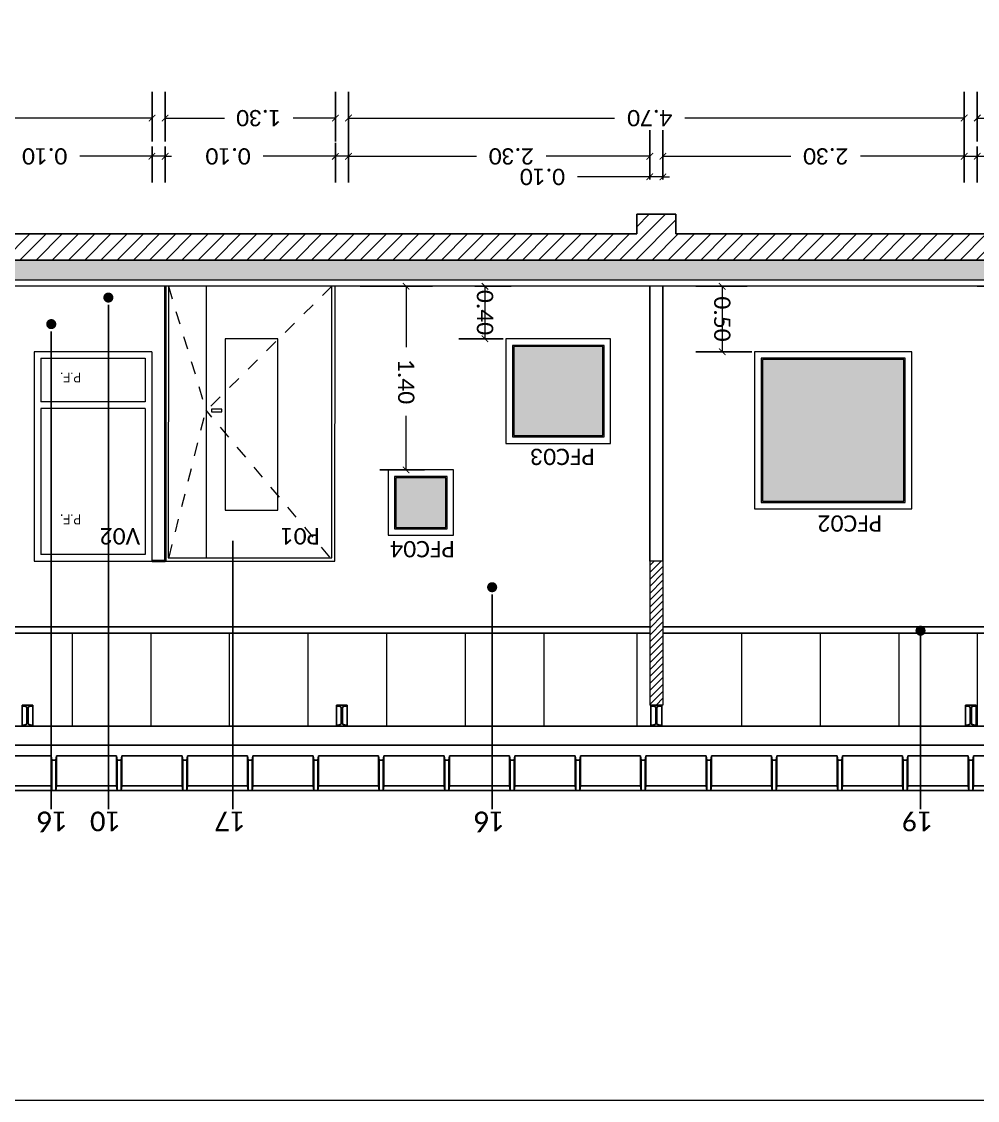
# Model space of a CAD drawing. Header units: metres. Extents: x -127.2 to -72.7, y -10.7 to 45.9.
# Drawn here: x -107.31 to -100.01, y -1.01 to 7.23 of the extents above; entities that cross this region are included whole.
import ezdxf
from ezdxf.enums import TextEntityAlignment as Align

# ---------------------------------------------------------------- set-up
doc = ezdxf.new("R2010")
doc.units = ezdxf.units.M
doc.header["$LTSCALE"] = 0.05
doc.header["$MEASUREMENT"] = 0
doc.linetypes.add('STYLE_01', pattern=[0.41664, 0.20828, -0.20836])
for name, color, linetype, lineweight in [('0-COT-1-50', 3, 'Continuous', 5), ('0-T-1-50-TEXTOS', 4, 'Continuous', 5), ('0-T-1-75-TEXTOS', 4, 'Continuous', 5), ('2.CORTE CHAPA', 3, 'Continuous', 25), ('2.CORTE MURO EXTERIOR', 4, 'Continuous', 18), ('2.CORTE PERFILES ESTRUCTURALES', 4, 'Continuous', 25), ('3. LINEA SOLADO', 4, 'Continuous', 18), ('3.VISTA CARP MARCO', 1, 'Continuous', 9), ('3.VISTA MURO COMUN', 1, 'Continuous', 40), ('3.VISTA TIMPANO SUPERIOR', 2, 'Continuous', 25), ('6', 252, 'Continuous', 25), ('A-----NPP', 5, 'Continuous', 9), ('APERTURAS', 251, 'STYLE_01', 18), ('AR-CARPINTERIA 015', 1, 'Continuous', 0), ('AR-CARPINTERIA DET 01', 42, 'Continuous', 0), ('CARPINTERIAS', 1, 'Continuous', 25), ('ESTRUCTURA', 3, 'Continuous', 18), ('flechitas', 2, 'Continuous', 25)]:
    doc.layers.add(name, color=color, linetype=linetype, lineweight=lineweight)
doc.layers.add('2.CORTE PLATEA', color=4, linetype='Continuous')
doc.layers.add('HATCH', color=1, linetype='Continuous')
doc.layers.add('2.CORTE RELLENO MURO', color=7, linetype='Continuous', true_color=0x9e9e9e)
for name, color, linetype, lineweight, true_color in [('PFC02', 7, 'Continuous', 20, 0xf9f180), ('PFC03', 7, 'Continuous', 20, 0xd74e04), ('PFC04', 7, 'Continuous', 20, 0x005999)]:
    doc.layers.add(name, color=color, linetype=linetype, lineweight=lineweight, true_color=true_color)
doc.styles.add('1-50-TEXTO-CAL', font='calibri.ttf', dxfattribs={"height": 0.125})
doc.styles.add('Arial Narrow', font='ARIALN.TTF')
doc.styles.add('TCH-1-75-CA', font='calibri.ttf', dxfattribs={"height": 0.15})
doc.dimstyles.new('1-50-COTAS', dxfattribs={"dimtxt": 0.12, "dimasz": 0.1, "dimexe": 0.2, "dimexo": 0.02, "dimgap": 0.1, "dimtad": 0, "dimtoh": 1, "dimzin": 0, "dimdsep": 46, "dimtxsty": '1-50-TEXTO-CAL', "dimblk": 'ARCHTICK', "dimcen": 2, "dimclrd": 256, "dimclre": 250, "dimclrt": 256, "dimadec": 0, "dimazin": 0, "dimtfac": 1, "dimtmove": 0, "dimatfit": 3, "dimldrblk": 'DOT', "dimfxl": 1, "dimfxlon": 1, "dimtzin": 0, "dimlwd": -1, "dimarcsym": 0})

# ---------------------------------------------------------------- blocks, each defined once
blk = doc.blocks.new('_Dot')
at = {"color": 0, "linetype": 'ByBlock', "lineweight": -2}
blk.add_line((-0.5, 0), (-1, 0), dxfattribs=at)
at = {"color": 0, "linetype": 'ByBlock', "const_width": 0.343}
blk.add_lwpolyline([(-0.171, 0, 1), (0.171, 0, 1)], format="xyb", close=True, dxfattribs=at)
blk = doc.blocks.new('_ArchTick')
at = {"color": 0, "linetype": 'ByBlock', "const_width": 0.15}
blk.add_lwpolyline([(-0.5, -0.5), (0.5, 0.5)], dxfattribs=at)
blk = doc.blocks.new('*D138')
at = {"layer": '0-COT-1-50', "color": 250, "lineweight": -2, "transparency": 16777216}
for p, q in [((-104.8144, 6.3144), (-104.8144, 6.6925)), ((-100.1144, 6.3144), (-100.1144, 6.6925))]:
    blk.add_line(p, q, dxfattribs=at)
at = {"layer": '0-COT-1-50', "transparency": 16777216}
for p, q in [((-104.8144, 6.4925), (-102.7833, 6.4925)), ((-100.1144, 6.4925), (-102.2456, 6.4925))]:
    blk.add_line(p, q, dxfattribs=at)
at = {"layer": 'Defpoints', "color": 0, "transparency": 16777216}
for p in [(-104.8144, 6.4925), (-104.8144, 6.2944, 0), (-100.1144, 6.2944, 0)]:
    blk.add_point(p, dxfattribs=at)
at = {"layer": '0-COT-1-50', "transparency": 16777216, "xscale": 0.05, "yscale": 0.05, "zscale": 0.05, "rotation": 180}
blk.add_blockref('_ArchTick', (-104.8144, 6.4925), dxfattribs=at)
at = {"layer": '0-COT-1-50', "transparency": 16777216, "xscale": 0.05, "yscale": 0.05, "zscale": 0.05}
blk.add_blockref('_ArchTick', (-100.1144, 6.4925), dxfattribs=at)
at = {"layer": '0-COT-1-50', "transparency": 16777216, "insert": (-102.5144, 6.4925), "char_height": 0.125, "attachment_point": 5, "rotation": 180, "style": '1-50-TEXTO-CAL'}
blk.add_mtext('4.70', dxfattribs=at)
blk = doc.blocks.new('*D139')
at = {"layer": '0-COT-1-50', "color": 250, "lineweight": -2, "transparency": 16777216}
for p, q in [((-100.1144, 6.2744), (-100.1144, 6.0003)), ((-100.0144, 6.2744), (-100.0144, 6.0003))]:
    blk.add_line(p, q, dxfattribs=at)
at = {"layer": '0-COT-1-50', "transparency": 16777216}
for p, q in [((-100.1144, 6.2003), (-100.1644, 6.2003)), ((-100.1144, 6.2003), (-100.0144, 6.2003)), ((-100.0144, 6.2003), (-99.463, 6.2003))]:
    blk.add_line(p, q, dxfattribs=at)
at = {"layer": 'Defpoints', "color": 0, "transparency": 16777216}
for p in [(-100.1144, 6.2944, 0), (-100.0144, 6.2944, 0), (-100.1144, 6.2003)]:
    blk.add_point(p, dxfattribs=at)
at = {"layer": '0-COT-1-50', "transparency": 16777216, "xscale": 0.05, "yscale": 0.05, "zscale": 0.05}
blk.add_blockref('_ArchTick', (-100.1144, 6.2003), dxfattribs=at)
at = {"layer": '0-COT-1-50', "transparency": 16777216, "xscale": 0.05, "yscale": 0.05, "zscale": 0.05, "rotation": 180}
blk.add_blockref('_ArchTick', (-100.0144, 6.2003), dxfattribs=at)
at = {"layer": '0-COT-1-50', "transparency": 16777216, "insert": (-99.1953, 6.2003), "char_height": 0.125, "attachment_point": 5, "rotation": 180, "style": '1-50-TEXTO-CAL'}
blk.add_mtext('0.10', dxfattribs=at)
blk = doc.blocks.new('*D140')
at = {"layer": '0-COT-1-50', "color": 250, "lineweight": -2, "transparency": 16777216}
for p, q in [((-104.9144, 6.3031), (-104.9144, 6.0003)), ((-104.8144, 6.3031), (-104.8144, 6.0003))]:
    blk.add_line(p, q, dxfattribs=at)
at = {"layer": '0-COT-1-50', "transparency": 16777216}
for p, q in [((-104.9144, 6.2003), (-105.4659, 6.2003)), ((-104.8144, 6.2003), (-104.9144, 6.2003)), ((-104.8144, 6.2003), (-104.7644, 6.2003))]:
    blk.add_line(p, q, dxfattribs=at)
at = {"layer": 'Defpoints', "color": 0, "transparency": 16777216}
for p in [(-104.9144, 6.3231, 0), (-104.8144, 6.3231, 0), (-104.9144, 6.2003)]:
    blk.add_point(p, dxfattribs=at)
at = {"layer": '0-COT-1-50', "transparency": 16777216, "xscale": 0.05, "yscale": 0.05, "zscale": 0.05}
blk.add_blockref('_ArchTick', (-104.9144, 6.2003), dxfattribs=at)
at = {"layer": '0-COT-1-50', "transparency": 16777216, "xscale": 0.05, "yscale": 0.05, "zscale": 0.05, "rotation": 180}
blk.add_blockref('_ArchTick', (-104.8144, 6.2003), dxfattribs=at)
at = {"layer": '0-COT-1-50', "transparency": 16777216, "insert": (-105.7336, 6.2003), "char_height": 0.125, "attachment_point": 5, "rotation": 180, "style": '1-50-TEXTO-CAL'}
blk.add_mtext('0.10', dxfattribs=at)
blk = doc.blocks.new('*D141')
at = {"layer": '0-COT-1-50', "color": 250, "lineweight": -2, "transparency": 16777216}
for p, q in [((-102.4144, 6.0222), (-102.4144, 6.4003)), ((-100.1144, 6.0222), (-100.1144, 6.4003))]:
    blk.add_line(p, q, dxfattribs=at)
at = {"layer": '0-COT-1-50', "transparency": 16777216}
for p, q in [((-102.4144, 6.2003), (-101.4366, 6.2003)), ((-100.1144, 6.2003), (-100.9053, 6.2003))]:
    blk.add_line(p, q, dxfattribs=at)
at = {"layer": 'Defpoints', "color": 0, "transparency": 16777216}
for p in [(-102.4144, 6.2003), (-102.4144, 6.0022, 0), (-100.1144, 6.0022, 0)]:
    blk.add_point(p, dxfattribs=at)
at = {"layer": '0-COT-1-50', "transparency": 16777216, "xscale": 0.05, "yscale": 0.05, "zscale": 0.05, "rotation": 180}
blk.add_blockref('_ArchTick', (-102.4144, 6.2003), dxfattribs=at)
at = {"layer": '0-COT-1-50', "transparency": 16777216, "xscale": 0.05, "yscale": 0.05, "zscale": 0.05}
blk.add_blockref('_ArchTick', (-100.1144, 6.2003), dxfattribs=at)
at = {"layer": '0-COT-1-50', "transparency": 16777216, "insert": (-101.171, 6.2003), "char_height": 0.125, "attachment_point": 5, "rotation": 180, "style": '1-50-TEXTO-CAL'}
blk.add_mtext('2.30', dxfattribs=at)
blk = doc.blocks.new('*D142')
at = {"layer": '0-COT-1-50', "color": 250, "lineweight": -2, "transparency": 16777216}
for p, q in [((-104.8144, 6.0222), (-104.8144, 6.4003)), ((-102.5144, 6.0222), (-102.5144, 6.4003))]:
    blk.add_line(p, q, dxfattribs=at)
at = {"layer": '0-COT-1-50', "transparency": 16777216}
for p, q in [((-104.8144, 6.2003), (-103.8366, 6.2003)), ((-102.5144, 6.2003), (-103.3053, 6.2003))]:
    blk.add_line(p, q, dxfattribs=at)
at = {"layer": 'Defpoints', "color": 0, "transparency": 16777216}
for p in [(-104.8144, 6.2003), (-104.8144, 6.0022, 0), (-102.5144, 6.0022, 0)]:
    blk.add_point(p, dxfattribs=at)
at = {"layer": '0-COT-1-50', "transparency": 16777216, "xscale": 0.05, "yscale": 0.05, "zscale": 0.05, "rotation": 180}
blk.add_blockref('_ArchTick', (-104.8144, 6.2003), dxfattribs=at)
at = {"layer": '0-COT-1-50', "transparency": 16777216, "xscale": 0.05, "yscale": 0.05, "zscale": 0.05}
blk.add_blockref('_ArchTick', (-102.5144, 6.2003), dxfattribs=at)
at = {"layer": '0-COT-1-50', "transparency": 16777216, "insert": (-103.571, 6.2003), "char_height": 0.125, "attachment_point": 5, "rotation": 180, "style": '1-50-TEXTO-CAL'}
blk.add_mtext('2.30', dxfattribs=at)
blk = doc.blocks.new('*D143')
at = {"layer": '0-COT-1-50', "color": 250, "lineweight": -2, "transparency": 16777216}
for p, q in [((-100.0144, 6.3144), (-100.0144, 6.6925)), ((-98.7144, 6.3144), (-98.7144, 6.6925))]:
    blk.add_line(p, q, dxfattribs=at)
at = {"layer": '0-COT-1-50', "transparency": 16777216}
for p, q in [((-100.0144, 6.4925), (-99.6926, 6.4925)), ((-98.7144, 6.4925), (-99.167, 6.4925))]:
    blk.add_line(p, q, dxfattribs=at)
at = {"layer": 'Defpoints', "color": 0, "transparency": 16777216}
for p in [(-100.0144, 6.4925), (-100.0144, 6.2944, 0), (-98.7144, 6.2944, 0)]:
    blk.add_point(p, dxfattribs=at)
at = {"layer": '0-COT-1-50', "transparency": 16777216, "xscale": 0.05, "yscale": 0.05, "zscale": 0.05, "rotation": 180}
blk.add_blockref('_ArchTick', (-100.0144, 6.4925), dxfattribs=at)
at = {"layer": '0-COT-1-50', "transparency": 16777216, "xscale": 0.05, "yscale": 0.05, "zscale": 0.05}
blk.add_blockref('_ArchTick', (-98.7144, 6.4925), dxfattribs=at)
at = {"layer": '0-COT-1-50', "transparency": 16777216, "insert": (-99.4298, 6.4925), "char_height": 0.125, "attachment_point": 5, "rotation": 180, "style": '1-50-TEXTO-CAL'}
blk.add_mtext('1.30', dxfattribs=at)
blk = doc.blocks.new('*D144')
at = {"layer": '0-COT-1-50', "color": 250, "lineweight": -2, "transparency": 16777216}
for p, q in [((-106.2144, 6.3144), (-106.2144, 6.6925)), ((-104.9144, 6.3144), (-104.9144, 6.6925))]:
    blk.add_line(p, q, dxfattribs=at)
at = {"layer": '0-COT-1-50', "transparency": 16777216}
for p, q in [((-106.2144, 6.4925), (-105.7619, 6.4925)), ((-104.9144, 6.4925), (-105.2363, 6.4925))]:
    blk.add_line(p, q, dxfattribs=at)
at = {"layer": 'Defpoints', "color": 0, "transparency": 16777216}
for p in [(-104.9144, 6.4925), (-106.2144, 6.2944, 0), (-104.9144, 6.2944, 0)]:
    blk.add_point(p, dxfattribs=at)
at = {"layer": '0-COT-1-50', "transparency": 16777216, "xscale": 0.05, "yscale": 0.05, "zscale": 0.05, "rotation": 180}
blk.add_blockref('_ArchTick', (-106.2144, 6.4925), dxfattribs=at)
at = {"layer": '0-COT-1-50', "transparency": 16777216, "xscale": 0.05, "yscale": 0.05, "zscale": 0.05}
blk.add_blockref('_ArchTick', (-104.9144, 6.4925), dxfattribs=at)
at = {"layer": '0-COT-1-50', "transparency": 16777216, "insert": (-105.4991, 6.4925), "char_height": 0.125, "attachment_point": 5, "rotation": 180, "style": '1-50-TEXTO-CAL'}
blk.add_mtext('1.30', dxfattribs=at)
blk = doc.blocks.new('*D145')
at = {"layer": '0-COT-1-50', "color": 250, "lineweight": -2, "transparency": 16777216}
for p, q in [((-106.3144, 6.2744), (-106.3144, 6.0003)), ((-106.2144, 6.2744), (-106.2144, 6.0003))]:
    blk.add_line(p, q, dxfattribs=at)
at = {"layer": '0-COT-1-50', "transparency": 16777216}
for p, q in [((-106.3144, 6.2003), (-106.8659, 6.2003)), ((-106.2144, 6.2003), (-106.3144, 6.2003)), ((-106.2144, 6.2003), (-106.1644, 6.2003))]:
    blk.add_line(p, q, dxfattribs=at)
at = {"layer": 'Defpoints', "color": 0, "transparency": 16777216}
for p in [(-106.3144, 6.2944, 0), (-106.2144, 6.2944, 0), (-106.3144, 6.2003)]:
    blk.add_point(p, dxfattribs=at)
at = {"layer": '0-COT-1-50', "transparency": 16777216, "xscale": 0.05, "yscale": 0.05, "zscale": 0.05}
blk.add_blockref('_ArchTick', (-106.3144, 6.2003), dxfattribs=at)
at = {"layer": '0-COT-1-50', "transparency": 16777216, "xscale": 0.05, "yscale": 0.05, "zscale": 0.05, "rotation": 180}
blk.add_blockref('_ArchTick', (-106.2144, 6.2003), dxfattribs=at)
at = {"layer": '0-COT-1-50', "transparency": 16777216, "insert": (-107.1336, 6.2003), "char_height": 0.125, "attachment_point": 5, "rotation": 180, "style": '1-50-TEXTO-CAL'}
blk.add_mtext('0.10', dxfattribs=at)
blk = doc.blocks.new('*D146')
at = {"layer": '0-COT-1-50', "color": 250, "lineweight": -2, "transparency": 16777216}
for p, q in [((-109.6144, 6.3144), (-109.6144, 6.6925)), ((-106.3144, 6.3144), (-106.3144, 6.6925))]:
    blk.add_line(p, q, dxfattribs=at)
at = {"layer": '0-COT-1-50', "transparency": 16777216}
for p, q in [((-109.6144, 6.4925), (-108.2597, 6.4925)), ((-106.3144, 6.4925), (-107.7273, 6.4925))]:
    blk.add_line(p, q, dxfattribs=at)
at = {"layer": 'Defpoints', "color": 0, "transparency": 16777216}
for p in [(-109.6144, 6.4925), (-109.6144, 6.2944, 0), (-106.3144, 6.2944, 0)]:
    blk.add_point(p, dxfattribs=at)
at = {"layer": '0-COT-1-50', "transparency": 16777216, "xscale": 0.05, "yscale": 0.05, "zscale": 0.05, "rotation": 180}
blk.add_blockref('_ArchTick', (-109.6144, 6.4925), dxfattribs=at)
at = {"layer": '0-COT-1-50', "transparency": 16777216, "xscale": 0.05, "yscale": 0.05, "zscale": 0.05}
blk.add_blockref('_ArchTick', (-106.3144, 6.4925), dxfattribs=at)
at = {"layer": '0-COT-1-50', "transparency": 16777216, "insert": (-107.9935, 6.4925), "char_height": 0.125, "attachment_point": 5, "rotation": 180, "style": '1-50-TEXTO-CAL'}
blk.add_mtext('3.30', dxfattribs=at)
blk = doc.blocks.new('*D147')
at = {"layer": '0-COT-1-50', "color": 250, "lineweight": -2, "transparency": 16777216}
for p, q in [((-102.5144, 6.0222), (-102.5144, 6.2435)), ((-102.4144, 6.0222), (-102.4144, 6.2435))]:
    blk.add_line(p, q, dxfattribs=at)
at = {"layer": '0-COT-1-50', "transparency": 16777216}
for p, q in [((-102.5144, 6.0435), (-103.0659, 6.0435)), ((-102.4144, 6.0435), (-102.5144, 6.0435)), ((-102.4144, 6.0435), (-102.3644, 6.0435))]:
    blk.add_line(p, q, dxfattribs=at)
at = {"layer": 'Defpoints', "color": 0, "transparency": 16777216}
for p in [(-102.5144, 6.0435), (-102.5144, 6.0022, 0), (-102.4144, 6.0022, 0)]:
    blk.add_point(p, dxfattribs=at)
at = {"layer": '0-COT-1-50', "transparency": 16777216, "xscale": 0.05, "yscale": 0.05, "zscale": 0.05}
blk.add_blockref('_ArchTick', (-102.5144, 6.0435), dxfattribs=at)
at = {"layer": '0-COT-1-50', "transparency": 16777216, "xscale": 0.05, "yscale": 0.05, "zscale": 0.05, "rotation": 180}
blk.add_blockref('_ArchTick', (-102.4144, 6.0435), dxfattribs=at)
at = {"layer": '0-COT-1-50', "transparency": 16777216, "insert": (-103.3336, 6.0435), "char_height": 0.125, "attachment_point": 5, "rotation": 180, "style": '1-50-TEXTO-CAL'}
blk.add_mtext('0.10', dxfattribs=at)
blk = doc.blocks.new('*D148')
at = {"layer": '0-COT-1-50', "color": 250, "lineweight": -2, "transparency": 16777216}
for p, q in [((-101.7718, 5.2075), (-102.1617, 5.2075)), ((-101.7348, 4.7079), (-102.1617, 4.7079))]:
    blk.add_line(p, q, dxfattribs=at)
at = {"layer": '0-COT-1-50', "transparency": 16777216}
blk.add_line((-101.9617, 5.2075), (-101.9617, 4.7079), dxfattribs=at)
at = {"layer": 'Defpoints', "color": 0, "transparency": 16777216}
for p in [(-101.7518, 5.2075, 0), (-101.9617, 4.7079), (-101.7148, 4.7079, 0)]:
    blk.add_point(p, dxfattribs=at)
at = {"layer": '0-COT-1-50', "transparency": 16777216, "xscale": 0.05, "yscale": 0.05, "zscale": 0.05}
for p, rotation in [((-101.9617, 5.2075), 90), ((-101.9617, 4.7079), 270)]:
    blk.add_blockref('_ArchTick', p, dxfattribs=dict(at, rotation=rotation))
at = {"layer": '0-COT-1-50', "transparency": 16777216, "insert": (-101.9617, 4.9577), "char_height": 0.125, "attachment_point": 5, "rotation": 270, "style": '1-50-TEXTO-CAL'}
blk.add_mtext('0.50', dxfattribs=at)
blk = doc.blocks.new('*D149')
at = {"layer": '0-COT-1-50', "color": 250, "lineweight": -2, "transparency": 16777216}
for p, q in [((-103.8498, 5.2075), (-103.5728, 5.2075)), ((-103.633, 4.8064), (-103.9728, 4.8064))]:
    blk.add_line(p, q, dxfattribs=at)
at = {"layer": '0-COT-1-50', "transparency": 16777216}
blk.add_line((-103.7728, 5.2075), (-103.7728, 4.8064), dxfattribs=at)
at = {"layer": 'Defpoints', "color": 0, "transparency": 16777216}
for p in [(-103.8698, 5.2075), (-103.7728, 4.8064), (-103.613, 4.8064, 0)]:
    blk.add_point(p, dxfattribs=at)
at = {"layer": '0-COT-1-50', "transparency": 16777216, "xscale": 0.05, "yscale": 0.05, "zscale": 0.05}
for p, rotation in [((-103.7728, 5.2075), 90), ((-103.7728, 4.8064), 270)]:
    blk.add_blockref('_ArchTick', p, dxfattribs=dict(at, rotation=rotation))
at = {"layer": '0-COT-1-50', "transparency": 16777216, "insert": (-103.7728, 5.007), "char_height": 0.125, "attachment_point": 5, "rotation": 270, "style": '1-50-TEXTO-CAL'}
blk.add_mtext('0.40', dxfattribs=at)
blk = doc.blocks.new('*D150')
at = {"layer": '0-COT-1-50', "color": 250, "lineweight": -2, "transparency": 16777216}
for p, q in [((-104.7241, 5.2075), (-104.1743, 5.2075)), ((-104.2344, 3.8054), (-104.5743, 3.8054))]:
    blk.add_line(p, q, dxfattribs=at)
at = {"layer": '0-COT-1-50', "transparency": 16777216}
for p, q in [((-104.3743, 5.2075), (-104.3743, 4.7426)), ((-104.3743, 3.8054), (-104.3743, 4.217))]:
    blk.add_line(p, q, dxfattribs=at)
at = {"layer": 'Defpoints', "color": 0, "transparency": 16777216}
for p in [(-104.7441, 5.2075, 0), (-104.3743, 3.8054), (-104.2144, 3.8054, 0)]:
    blk.add_point(p, dxfattribs=at)
at = {"layer": '0-COT-1-50', "transparency": 16777216, "xscale": 0.05, "yscale": 0.05, "zscale": 0.05}
for p, rotation in [((-104.3743, 5.2075), 90), ((-104.3743, 3.8054), 270)]:
    blk.add_blockref('_ArchTick', p, dxfattribs=dict(at, rotation=rotation))
at = {"layer": '0-COT-1-50', "transparency": 16777216, "insert": (-104.3743, 4.4798), "char_height": 0.125, "attachment_point": 5, "rotation": 270, "style": '1-50-TEXTO-CAL'}
blk.add_mtext('1.40', dxfattribs=at)
blk = doc.blocks.new('V02')
at = {"layer": 'CARPINTERIAS', "linetype": 'Continuous', "lineweight": 5}
for p, q in [((0.8982, 0), (0, 0)), ((0, -1.6), (0, 0)), ((0.8982, -1.6), (0.8982, 0)), ((0.0503, -0.0503), (0.8479, -0.0503)), ((0.0503, -1.1666), (0.0503, -0.0503)), ((0.8479, -1.1666), (0.8479, -0.0503)), ((0.0503, -1.1666), (0.8479, -1.1666)), ((0.0503, -1.2169), (0.8479, -1.2169)), ((0.0503, -1.5497), (0.0503, -1.2169)), ((0.8479, -1.5497), (0.8479, -1.2169)), ((0.8479, -1.5497), (0.0503, -1.5497)), ((0, -1.6), (0.8982, -1.6))]:
    blk.add_line(p, q, dxfattribs=at)
at = {"layer": 'CARPINTERIAS', "linetype": 'Continuous', "lineweight": 5, "char_height": 0.07624, "attachment_point": 1, "line_spacing_factor": 0.992596, "style": 'Arial Narrow'}
for insert in [(0.5401, -0.2812), (0.5401, -1.3652)]:
    blk.add_mtext('P.F.', dxfattribs=dict(at, insert=insert))
blk = doc.blocks.new('P01 - vista')
at = {"layer": 'A-----NPP', "linetype": 'Continuous', "lineweight": 5}
blk.add_lwpolyline([(0.3553, 0.9579), (0.4332, 0.9579), (0.4332, 0.9379), (0.3553, 0.9379)], close=True, dxfattribs=at)
at = {"layer": 'APERTURAS', "ltscale": 3}
for p, q in [((0.0309, 2.0701), (0.3114, 0.9459)), ((1.2586, 2.0701), (0.3134, 0.9459)), ((0.025, 0), (0.3114, 0.9439)), ((1.2726, 0), (0.3194, 0.9439))]:
    blk.add_line(p, q, dxfattribs=at)
at = {"layer": 'CARPINTERIAS', "linetype": 'Continuous', "lineweight": 5}
blk.add_line((0.3136, -0.0065), (0.3136, 2.0701), dxfattribs=at)
for points in [[(-0.0008, 2.1), (1.2968, 2.1), (1.2976, 0), (0, 0)], [(0.0241, 2.075), (1.2718, 2.075), (1.2726, 0), (0.025, 0)], [(0.4595, 1.7102), (0.8616, 1.7102), (0.8616, 0.4003), (0.4595, 0.4003)]]:
    blk.add_lwpolyline(points, close=True, dxfattribs=at)
blk = doc.blocks.new('PFC02-vista')
at = {"layer": 'PFC02'}
h = blk.add_hatch(color=256, dxfattribs=at)
h.dxf.hatch_style = 1
h.paths.add_polyline_path([(-0.5404, 0.5404), (-0.5404, -0.5404), (0.5404, -0.5404), (0.5404, 0.5404)])
at = {"layer": 'AR-CARPINTERIA 015', "linetype": 'Continuous', "lineweight": 5}
blk.add_lwpolyline([(0.6004, 0.6004), (-0.6004, 0.6004), (-0.6004, -0.6004), (0.6004, -0.6004)], close=True, dxfattribs=at)
at = {"layer": 'AR-CARPINTERIA DET 01'}
for points in [[(0.5504, 0.5504), (-0.5504, 0.5504), (-0.5504, -0.5504), (0.5504, -0.5504)], [(0.5404, 0.5404), (-0.5404, 0.5404), (-0.5404, -0.5404), (0.5404, -0.5404)]]:
    blk.add_lwpolyline(points, close=True, dxfattribs=at)
blk = doc.blocks.new('PFC03-vista')
at = {"layer": 'PFC03'}
h = blk.add_hatch(color=256, dxfattribs=at)
h.dxf.hatch_style = 1
h.paths.add_polyline_path([(0.3399, 0.3399), (-0.3399, 0.3399), (-0.3399, -0.3399), (0.3399, -0.3399)])
at = {"layer": 'AR-CARPINTERIA 015', "linetype": 'Continuous', "lineweight": 5}
blk.add_lwpolyline([(-0.3999, -0.3999), (0.3999, -0.3999), (0.3999, 0.3999), (-0.3999, 0.3999)], close=True, dxfattribs=at)
at = {"layer": 'AR-CARPINTERIA DET 01'}
for points in [[(-0.3499, -0.3499), (0.3499, -0.3499), (0.3499, 0.3499), (-0.3499, 0.3499)], [(-0.3399, -0.3399), (0.3399, -0.3399), (0.3399, 0.3399), (-0.3399, 0.3399)]]:
    blk.add_lwpolyline(points, close=True, dxfattribs=at)
blk = doc.blocks.new('PFC04-vista')
at = {"layer": 'PFC04'}
h = blk.add_hatch(color=256, dxfattribs=at)
h.dxf.hatch_style = 1
h.paths.add_polyline_path([(0.1899, -0.1899), (-0.1899, -0.1899), (-0.1899, 0.1899), (0.1899, 0.1899)])
at = {"layer": 'AR-CARPINTERIA 015', "linetype": 'Continuous', "lineweight": 5}
blk.add_lwpolyline([(-0.2499, -0.2499), (0.2499, -0.2499), (0.2499, 0.2499), (-0.2499, 0.2499)], close=True, dxfattribs=at)
at = {"layer": 'AR-CARPINTERIA DET 01'}
for points in [[(-0.1999, -0.1999), (0.1999, -0.1999), (0.1999, 0.1999), (-0.1999, 0.1999)], [(-0.1899, -0.1899), (0.1899, -0.1899), (0.1899, 0.1899), (-0.1899, 0.1899)]]:
    blk.add_lwpolyline(points, close=True, dxfattribs=at)

msp = doc.modelspace()

# ---------------------------------------------------------------- hatches: boundary and pattern name
at = {"layer": '2.CORTE RELLENO MURO'}
msp.add_hatch(color=256, dxfattribs=at).paths.add_polyline_path([(-95.1144, 5.4075), (-110.2644, 5.4075), (-110.2644, 5.2575), (-95.1144, 5.2575)])
at = {"layer": 'HATCH', "ltscale": 2}
h = msp.add_hatch(dxfattribs=at)
h.set_pattern_fill('ANSI31', color=256, scale=0.7, style=0)
h.paths.add_polyline_path([(-95.1144, 5.7575), (-95.4144, 5.7575), (-95.4144, 5.6075), (-102.3144, 5.6075), (-102.3144, 5.7575), (-102.6144, 5.7575), (-102.6144, 5.6075), (-109.5144, 5.6075), (-109.5144, 5.7575), (-109.8144, 5.7575), (-109.8144, 5.6075), (-110.2644, 5.6075), (-110.2644, 5.4075), (-95.1144, 5.4075)])
at = {"layer": 'HATCH'}
h = msp.add_hatch(dxfattribs=at)
h.set_pattern_fill('ANSI31', color=256, scale=0.3, style=0)
h.paths.add_polyline_path([(-102.4144, 3.1075), (-102.5144, 3.1075), (-102.5144, 2.0089), (-102.4144, 2.0089)])
h.paths.add_polyline_path([(-109.6144, 2.6075), (-109.7144, 2.6075), (-109.7144, 2.0089), (-109.6144, 2.0089)])

# ---------------------------------------------------------------- linework, layer by layer
for p, q in [((-102.5144, 2.6075, 0), (-109.6144, 2.6075, 0)), ((-102.5144, 2.5575, 0), (-109.6144, 2.5575, 0)), ((-95.1144, 2.6075, 0), (-102.4144, 2.6075, 0)), ((-95.1144, 2.5575, 0), (-102.4144, 2.5575, 0))]:
    msp.add_line(p, q)
at = {"layer": '0-COT-1-50'}
for p, q in [((-106.9242, 2.5575, 0), (-106.9242, 1.8486, 0)), ((-106.3242, 2.5575, 0), (-106.3242, 1.8486, 0)), ((-105.7242, 2.5575, 0), (-105.7242, 1.8486, 0)), ((-105.1242, 2.5575, 0), (-105.1242, 1.8486, 0)), ((-104.5242, 2.5575, 0), (-104.5242, 1.8486, 0)), ((-103.9242, 2.5575, 0), (-103.9242, 1.8486, 0)), ((-103.3242, 2.5575, 0), (-103.3242, 1.8486, 0)), ((-102.6131, 2.5575, 0), (-102.6131, 1.8486, 0)), ((-101.8144, 2.5575, 0), (-101.8144, 1.8486, 0)), ((-101.2144, 2.5575, 0), (-101.2144, 1.8486, 0)), ((-100.6144, 2.5575, 0), (-100.6144, 1.8486, 0)), ((-100.0144, 2.5575, 0), (-100.0144, 1.8486, 0))]:
    msp.add_line(p, q, dxfattribs=at)
at = {"layer": '2.CORTE CHAPA'}
for p, q in [((-109.7144, 1.7021, 26.4169), (-95.1144, 1.7021, 47.651)), ((-107.5444, 1.6221, 29.6199), (-107.0844, 1.6221, 30.2911)), ((-107.0794, 1.5871, 45.579), (-107.0844, 1.6221, 47.8291)), ((-107.0794, 1.5871, 46.3481), (-107.0494, 1.5871, 46.3919)), ((-107.0794, 1.5871, 45.579), (-107.0794, 1.3575, 1.1411)), ((-107.0494, 1.5871, 45.579), (-107.0444, 1.6221, 47.8291)), ((-107.0494, 1.5871, 45.579), (-107.0494, 1.3575, 1.1411)), ((-107.0444, 1.6221, 30.3494), (-106.5844, 1.6221, 31.0206)), ((-106.5794, 1.5871, 46.3086), (-106.5844, 1.6221, 48.5586)), ((-106.5794, 1.5871, 47.0777), (-106.5494, 1.5871, 47.1214)), ((-106.5794, 1.5871, 46.3086), (-106.5794, 1.3575, 1.8706)), ((-106.5494, 1.5871, 46.3086), (-106.5444, 1.6221, 48.5586)), ((-106.5494, 1.5871, 46.3086), (-106.5494, 1.3575, 1.8706)), ((-106.5444, 1.6221, 31.079), (-106.0844, 1.6221, 31.7501)), ((-106.0794, 1.5871, 45.579), (-106.0844, 1.6221, 47.8291)), ((-106.0794, 1.5871, 46.3481), (-106.0494, 1.5871, 46.3919)), ((-106.0794, 1.5871, 45.579), (-106.0794, 1.3575, 1.1411)), ((-106.0494, 1.5871, 45.579), (-106.0444, 1.6221, 47.8291)), ((-106.0494, 1.5871, 45.579), (-106.0494, 1.3575, 1.1411)), ((-106.0444, 1.6221, 31.8085), (-105.5844, 1.6221, 32.4797)), ((-105.5794, 1.5871, 46.3086), (-105.5844, 1.6221, 48.5586)), ((-105.5794, 1.5871, 47.0777), (-105.5494, 1.5871, 47.1214)), ((-105.5794, 1.5871, 46.3086), (-105.5794, 1.3575, 1.8706)), ((-105.5494, 1.5871, 46.3086), (-105.5444, 1.6221, 48.5586)), ((-105.5494, 1.5871, 46.3086), (-105.5494, 1.3575, 1.8706)), ((-105.5444, 1.6221, 32.538), (-105.0844, 1.6221, 33.2092)), ((-105.0794, 1.5871, 45.579), (-105.0844, 1.6221, 47.8291)), ((-105.0794, 1.5871, 46.3481), (-105.0494, 1.5871, 46.3919)), ((-105.0794, 1.5871, 45.579), (-105.0794, 1.3575, 1.1411)), ((-105.0494, 1.5871, 45.579), (-105.0444, 1.6221, 47.8291)), ((-105.0494, 1.5871, 45.579), (-105.0494, 1.3575, 1.1411)), ((-105.0444, 1.6221, 33.2676), (-104.5844, 1.6221, 33.9387)), ((-104.5794, 1.5871, 46.3086), (-104.5844, 1.6221, 48.5586)), ((-104.5794, 1.5871, 47.0777), (-104.5494, 1.5871, 47.1214)), ((-104.5794, 1.5871, 46.3086), (-104.5794, 1.3575, 1.8706)), ((-104.5494, 1.5871, 46.3086), (-104.5444, 1.6221, 48.5586)), ((-104.5494, 1.5871, 46.3086), (-104.5494, 1.3575, 1.8706)), ((-104.5444, 1.6221, 33.9971), (-104.0844, 1.6221, 34.6683)), ((-104.0794, 1.5871, 45.579), (-104.0844, 1.6221, 47.8291)), ((-104.0794, 1.5871, 46.3481), (-104.0494, 1.5871, 46.3919)), ((-104.0794, 1.5871, 45.579), (-104.0794, 1.3575, 1.1411)), ((-104.0494, 1.5871, 45.579), (-104.0444, 1.6221, 47.8291)), ((-104.0494, 1.5871, 45.579), (-104.0494, 1.3575, 1.1411)), ((-104.0444, 1.6221, 34.7266), (-103.5844, 1.6221, 35.3978)), ((-103.5794, 1.5871, 46.3086), (-103.5844, 1.6221, 48.5586)), ((-103.5794, 1.5871, 47.0777), (-103.5494, 1.5871, 47.1214)), ((-103.5794, 1.5871, 46.3086), (-103.5794, 1.3575, 1.8706)), ((-103.5494, 1.5871, 46.3086), (-103.5444, 1.6221, 48.5586)), ((-103.5494, 1.5871, 46.3086), (-103.5494, 1.3575, 1.8706)), ((-103.5444, 1.6221, 35.4562), (-103.0844, 1.6221, 36.1273)), ((-103.0794, 1.5871, 45.579), (-103.0844, 1.6221, 47.8291)), ((-103.0794, 1.5871, 46.3481), (-103.0494, 1.5871, 46.3919)), ((-103.0794, 1.5871, 45.579), (-103.0794, 1.3575, 1.1411)), ((-103.0494, 1.5871, 45.579), (-103.0444, 1.6221, 47.8291)), ((-103.0494, 1.5871, 45.579), (-103.0494, 1.3575, 1.1411)), ((-103.0444, 1.6221, 36.1857), (-102.5844, 1.6221, 36.8569)), ((-102.5794, 1.5871, 46.3086), (-102.5844, 1.6221, 48.5586)), ((-102.5794, 1.5871, 47.0777), (-102.5494, 1.5871, 47.1214)), ((-102.5794, 1.5871, 46.3086), (-102.5794, 1.3575, 1.8706)), ((-102.5494, 1.5871, 46.3086), (-102.5444, 1.6221, 48.5586)), ((-102.5494, 1.5871, 46.3086), (-102.5494, 1.3575, 1.8706)), ((-102.5444, 1.6221, 36.9152), (-102.0844, 1.6221, 37.5864)), ((-102.0794, 1.5871, 45.579), (-102.0844, 1.6221, 47.8291)), ((-102.0794, 1.5871, 46.3481), (-102.0494, 1.5871, 46.3919)), ((-102.0794, 1.5871, 45.579), (-102.0794, 1.3575, 1.1411)), ((-102.0494, 1.5871, 45.579), (-102.0444, 1.6221, 47.8291)), ((-102.0494, 1.5871, 45.579), (-102.0494, 1.3575, 1.1411)), ((-102.0444, 1.6221, 37.6448), (-101.5844, 1.6221, 38.316)), ((-101.5794, 1.5871, 46.3086), (-101.5844, 1.6221, 48.5586)), ((-101.5794, 1.5871, 47.0777), (-101.5494, 1.5871, 47.1214)), ((-101.5794, 1.5871, 46.3086), (-101.5794, 1.3575, 1.8706)), ((-101.5494, 1.5871, 46.3086), (-101.5444, 1.6221, 48.5586)), ((-101.5494, 1.5871, 46.3086), (-101.5494, 1.3575, 1.8706)), ((-101.5444, 1.6221, 38.3743), (-101.0844, 1.6221, 39.0455)), ((-101.0794, 1.5871, 45.579), (-101.0844, 1.6221, 47.8291)), ((-101.0794, 1.5871, 46.3481), (-101.0494, 1.5871, 46.3919)), ((-101.0794, 1.5871, 45.579), (-101.0794, 1.3575, 1.1411)), ((-101.0494, 1.5871, 45.579), (-101.0444, 1.6221, 47.8291)), ((-101.0494, 1.5871, 45.579), (-101.0494, 1.3575, 1.1411)), ((-101.0444, 1.6221, 39.1039), (-100.5844, 1.6221, 39.775)), ((-100.5794, 1.5871, 46.3086), (-100.5844, 1.6221, 48.5586)), ((-100.5794, 1.5871, 47.0777), (-100.5494, 1.5871, 47.1214)), ((-100.5794, 1.5871, 46.3086), (-100.5794, 1.3575, 1.8706)), ((-100.5494, 1.5871, 46.3086), (-100.5444, 1.6221, 48.5586)), ((-100.5494, 1.5871, 46.3086), (-100.5494, 1.3575, 1.8706)), ((-100.5444, 1.6221, 39.8334), (-100.0844, 1.6221, 40.5046)), ((-100.0794, 1.5871, 45.579), (-100.0844, 1.6221, 47.8291)), ((-100.0794, 1.5871, 46.3481), (-100.0494, 1.5871, 46.3919)), ((-100.0794, 1.5871, 45.579), (-100.0794, 1.3575, 1.1411)), ((-100.0494, 1.5871, 45.579), (-100.0444, 1.6221, 47.8291)), ((-100.0494, 1.5871, 45.579), (-100.0494, 1.3575, 1.1411)), ((-100.0444, 1.6221, 40.5629), (-99.5844, 1.6221, 41.2341)), ((-107.0844, 1.3925, 3.3911), (-107.5444, 1.3925, 3.3911)), ((-107.0794, 1.3575, 1.1411), (-107.0844, 1.3925, 3.3912)), ((-107.0494, 1.3575, 1.1411), (-107.0444, 1.3925, 3.3912)), ((-106.5844, 1.3925, 4.1206), (-107.0444, 1.3925, 4.1206)), ((-106.5794, 1.3575, 1.8706), (-106.5844, 1.3925, 4.1207)), ((-106.5494, 1.3575, 1.8706), (-106.5444, 1.3925, 4.1207)), ((-106.0844, 1.3925, 3.3911), (-106.5444, 1.3925, 3.3911)), ((-106.0794, 1.3575, 1.1411), (-106.0844, 1.3925, 3.3912)), ((-106.0494, 1.3575, 1.1411), (-106.0444, 1.3925, 3.3912)), ((-105.5844, 1.3925, 4.1206), (-106.0444, 1.3925, 4.1206)), ((-105.5794, 1.3575, 1.8706), (-105.5844, 1.3925, 4.1207)), ((-105.5494, 1.3575, 1.8706), (-105.5444, 1.3925, 4.1207)), ((-105.0844, 1.3925, 3.3911), (-105.5444, 1.3925, 3.3911)), ((-105.0794, 1.3575, 1.1411), (-105.0844, 1.3925, 3.3912)), ((-105.0494, 1.3575, 1.1411), (-105.0444, 1.3925, 3.3912)), ((-104.5844, 1.3925, 4.1206), (-105.0444, 1.3925, 4.1206)), ((-104.5794, 1.3575, 1.8706), (-104.5844, 1.3925, 4.1207)), ((-104.5494, 1.3575, 1.8706), (-104.5444, 1.3925, 4.1207)), ((-104.0844, 1.3925, 3.3911), (-104.5444, 1.3925, 3.3911)), ((-104.0794, 1.3575, 1.1411), (-104.0844, 1.3925, 3.3912)), ((-104.0494, 1.3575, 1.1411), (-104.0444, 1.3925, 3.3912)), ((-103.5844, 1.3925, 4.1206), (-104.0444, 1.3925, 4.1206)), ((-103.5794, 1.3575, 1.8706), (-103.5844, 1.3925, 4.1207)), ((-103.5494, 1.3575, 1.8706), (-103.5444, 1.3925, 4.1207)), ((-103.0844, 1.3925, 3.3911), (-103.5444, 1.3925, 3.3911)), ((-103.0794, 1.3575, 1.1411), (-103.0844, 1.3925, 3.3912)), ((-103.0494, 1.3575, 1.1411), (-103.0444, 1.3925, 3.3912)), ((-102.5844, 1.3925, 4.1206), (-103.0444, 1.3925, 4.1206)), ((-102.5794, 1.3575, 1.8706), (-102.5844, 1.3925, 4.1207)), ((-102.5494, 1.3575, 1.8706), (-102.5444, 1.3925, 4.1207)), ((-102.0844, 1.3925, 3.3911), (-102.5444, 1.3925, 3.3911)), ((-102.0794, 1.3575, 1.1411), (-102.0844, 1.3925, 3.3912)), ((-102.0494, 1.3575, 1.1411), (-102.0444, 1.3925, 3.3912)), ((-101.5844, 1.3925, 4.1206), (-102.0444, 1.3925, 4.1206)), ((-101.5794, 1.3575, 1.8706), (-101.5844, 1.3925, 4.1207)), ((-101.5494, 1.3575, 1.8706), (-101.5444, 1.3925, 4.1207)), ((-101.0844, 1.3925, 3.3911), (-101.5444, 1.3925, 3.3911)), ((-101.0794, 1.3575, 1.1411), (-101.0844, 1.3925, 3.3912)), ((-101.0494, 1.3575, 1.1411), (-101.0444, 1.3925, 3.3912)), ((-100.5844, 1.3925, 4.1206), (-101.0444, 1.3925, 4.1206)), ((-100.5794, 1.3575, 1.8706), (-100.5844, 1.3925, 4.1207)), ((-100.5494, 1.3575, 1.8706), (-100.5444, 1.3925, 4.1207)), ((-100.0844, 1.3925, 3.3911), (-100.5444, 1.3925, 3.3911)), ((-100.0794, 1.3575, 1.1411), (-100.0844, 1.3925, 3.3912)), ((-100.0494, 1.3575, 1.1411), (-100.0444, 1.3925, 3.3912)), ((-99.5844, 1.3925, 4.1206), (-100.0444, 1.3925, 4.1206))]:
    msp.add_line(p, q, dxfattribs=at)
at = {"layer": '2.CORTE MURO EXTERIOR'}
for p, q in [((-102.5144, 3.1075, 0), (-102.5144, 2.0089, 0)), ((-102.4144, 3.1075, 0), (-102.5144, 3.1075, 0)), ((-102.4144, 3.1075, 0), (-102.4144, 2.0089, 0)), ((-102.4144, 2.0089, 0), (-102.5144, 2.0089, 0))]:
    msp.add_line(p, q, dxfattribs=at)
at = {"layer": '2.CORTE PERFILES ESTRUCTURALES'}
for p, q in [((-107.3054, 2.0089, -10), (-107.2234, 2.0089, -10)), ((-107.3054, 1.8486, 10), (-107.3054, 2.0089, -10)), ((-107.2234, 2.0089, 0), (-107.3054, 2.0089, 0)), ((-107.277, 1.9973, -10), (-107.2978, 2.0009, 0)), ((-107.2694, 1.989, -10), (-107.2694, 1.8685, 20)), ((-107.2595, 1.8685, 20), (-107.2595, 1.989, -10)), ((-107.2311, 2.0009, 0), (-107.2519, 1.9973, -10)), ((-107.2234, 2.0089, -10), (-107.2234, 1.8486, 10)), ((-104.9054, 2.0089, -5), (-104.8234, 2.0089, -5)), ((-104.9054, 1.8486, 15), (-104.9054, 2.0089, -5)), ((-104.8234, 2.0089, 5), (-104.9054, 2.0089, 5)), ((-104.877, 1.9973, -5), (-104.8978, 2.0009, 5)), ((-104.8694, 1.989, -5), (-104.8694, 1.8685, 25)), ((-104.8595, 1.8685, 25), (-104.8595, 1.989, -5)), ((-104.8311, 2.0009, 5), (-104.8519, 1.9973, -5)), ((-104.8234, 2.0089, -5), (-104.8234, 1.8486, 15)), ((-102.5054, 2.0089, 0), (-102.4234, 2.0089, 0)), ((-102.5054, 1.8486, 20), (-102.5054, 2.0089, 0)), ((-102.4234, 2.0089, 10), (-102.5054, 2.0089, 10)), ((-102.477, 1.9973, 0), (-102.4978, 2.0009, 10)), ((-102.4694, 1.989, 0), (-102.4694, 1.8685, 30)), ((-102.4595, 1.8685, 30), (-102.4595, 1.989, 0)), ((-102.4311, 2.0009, 10), (-102.4519, 1.9973, 0)), ((-102.4234, 2.0089, 0), (-102.4234, 1.8486, 20)), ((-100.1054, 2.0089, 5), (-100.0234, 2.0089, 5)), ((-100.1054, 1.8486, 25), (-100.1054, 2.0089, 5)), ((-100.0234, 2.0089, 15), (-100.1054, 2.0089, 15)), ((-100.077, 1.9973, 5), (-100.0978, 2.0009, 15)), ((-100.0694, 1.989, 5), (-100.0694, 1.8685, 35)), ((-100.0595, 1.8685, 35), (-100.0595, 1.989, 5)), ((-100.0311, 2.0009, 15), (-100.0519, 1.9973, 5)), ((-100.0234, 2.0089, 5), (-100.0234, 1.8486, 25)), ((-107.2234, 1.8486, 10), (-107.3054, 1.8486, 10)), ((-107.2234, 1.8486, 30), (-107.3054, 1.8486, 30)), ((-107.277, 1.8602, 20), (-107.2978, 1.8566, 30)), ((-107.2311, 1.8566, 30), (-107.2519, 1.8602, 20)), ((-104.8234, 1.8486, 15), (-104.9054, 1.8486, 15)), ((-104.8234, 1.8486, 35), (-104.9054, 1.8486, 35)), ((-104.877, 1.8602, 25), (-104.8978, 1.8566, 35)), ((-104.8311, 1.8566, 35), (-104.8519, 1.8602, 25)), ((-102.4234, 1.8486, 20), (-102.5054, 1.8486, 20)), ((-102.4234, 1.8486, 40), (-102.5054, 1.8486, 40)), ((-102.477, 1.8602, 30), (-102.4978, 1.8566, 40)), ((-102.4311, 1.8566, 40), (-102.4519, 1.8602, 30)), ((-100.0234, 1.8486, 25), (-100.1054, 1.8486, 25)), ((-100.0234, 1.8486, 45), (-100.1054, 1.8486, 45)), ((-100.077, 1.8602, 35), (-100.0978, 1.8566, 45)), ((-100.0311, 1.8566, 45), (-100.0519, 1.8602, 35))]:
    msp.add_line(p, q, dxfattribs=at)
for centre, radius, start, end in [((-107.2978, 2.0085, 0), 0.00762, 177.3735, 270.10238), ((-107.278, 1.9887, -10), 0.00863, 1.89057, 83.40716), ((-107.2509, 1.9887, -10), 0.00863, 96.59284, 178.10943), ((-107.231, 2.0085, 0), 0.00762, 269.89762, 2.6265), ((-104.8978, 2.0085, 5), 0.00762, 177.3735, 270.10238), ((-104.878, 1.9887, -5), 0.00863, 1.89057, 83.40716), ((-104.8509, 1.9887, -5), 0.00863, 96.59284, 178.10943), ((-104.8311, 2.0085, 5), 0.00762, 269.89762, 2.6265), ((-102.4978, 2.0085, 10), 0.00762, 177.3735, 270.10238), ((-102.478, 1.9887, 0), 0.00863, 1.89057, 83.40716), ((-102.4509, 1.9887, 0), 0.00863, 96.59284, 178.10943), ((-102.4311, 2.0085, 10), 0.00762, 269.89762, 2.6265), ((-100.0978, 2.0085, 15), 0.00762, 177.3735, 270.10238), ((-100.078, 1.9887, 5), 0.00863, 1.89057, 83.40716), ((-100.0509, 1.9887, 5), 0.00863, 96.59284, 178.10943), ((-100.0311, 2.0085, 15), 0.00762, 269.89762, 2.6265), ((-107.2978, 1.849, 30), 0.00762, 89.89762, 182.6265), ((-107.278, 1.8687, 20), 0.00863, 276.59284, 358.10943), ((-107.2509, 1.8687, 20), 0.00863, 181.89057, 263.40716), ((-107.231, 1.849, 30), 0.00762, 357.3735, 90.10238), ((-104.8978, 1.849, 35), 0.00762, 89.89762, 182.6265), ((-104.878, 1.8687, 25), 0.00863, 276.59284, 358.10943), ((-104.8509, 1.8687, 25), 0.00863, 181.89057, 263.40716), ((-104.8311, 1.849, 35), 0.00762, 357.3735, 90.10238), ((-102.4978, 1.849, 40), 0.00762, 89.89762, 182.6265), ((-102.478, 1.8687, 30), 0.00863, 276.59284, 358.10943), ((-102.4509, 1.8687, 30), 0.00863, 181.89057, 263.40716), ((-102.4311, 1.849, 40), 0.00762, 357.3735, 90.10238), ((-100.0978, 1.849, 45), 0.00762, 89.89762, 182.6265), ((-100.078, 1.8687, 35), 0.00863, 276.59284, 358.10943), ((-100.0509, 1.8687, 35), 0.00863, 181.89057, 263.40716), ((-100.0311, 1.849, 45), 0.00762, 357.3735, 90.10238)]:
    msp.add_arc(centre, radius, start, end, dxfattribs=at)
at = {"layer": '2.CORTE PLATEA'}
for p, q in [((-102.6144, 5.7575, 0), (-102.3144, 5.7575, 0)), ((-102.6144, 5.6075, 0), (-102.6144, 5.7575, 0)), ((-102.3144, 5.6075, 0), (-102.3144, 5.7575, 0)), ((-109.5144, 5.6075, 0), (-102.6144, 5.6075, 0)), ((-102.3144, 5.6075, 0), (-95.4144, 5.6075, 0)), ((-110.2644, 5.4075, 0), (-95.1144, 5.4075, 0))]:
    msp.add_line(p, q, dxfattribs=at)
at = {"layer": '3. LINEA SOLADO'}
for p, q in [((-110.2644, 5.2575, 0), (-95.1144, 5.2575, 0)), ((-95.1144, 5.2075, 0), (-110.2644, 5.2075, 0))]:
    msp.add_line(p, q, dxfattribs=at)
at = {"layer": '3.VISTA CARP MARCO'}
for p, q in [((-104.9144, 5.2075, 0), (-106.2144, 5.2075, 0)), ((-100.0144, 5.2075, 0), (-98.7144, 5.2075, 0))]:
    msp.add_line(p, q, dxfattribs=at)
at = {"layer": '3.VISTA MURO COMUN'}
for p, q in [((-106.2144, 5.2075, 0), (-106.2144, 3.1075, 0)), ((-106.2144, 3.1075, 0), (-106.3144, 3.1075, 0))]:
    msp.add_line(p, q, dxfattribs=at)
at = {"layer": '3.VISTA TIMPANO SUPERIOR'}
for p, q in [((-102.5144, 3.1075, 0), (-102.5144, 5.2075, 0)), ((-102.4144, 3.1075, 0), (-102.4144, 5.2075, 0)), ((-109.7054, 1.8486, 35), (-95.1646, 1.8486, 32.8834))]:
    msp.add_line(p, q, dxfattribs=at)
at = {"layer": '6'}
for p, q in [((-107.0844, 1.6221, 47.8291), (-107.0844, 1.3925, 3.3911)), ((-107.0444, 1.6221, 47.8291), (-107.0444, 1.3925, 3.3912)), ((-106.5844, 1.6221, 48.5586), (-106.5844, 1.3925, 4.1206)), ((-106.5444, 1.6221, 48.5586), (-106.5444, 1.3925, 4.1207)), ((-106.0844, 1.6221, 47.8291), (-106.0844, 1.3925, 3.3911)), ((-106.0444, 1.6221, 47.8291), (-106.0444, 1.3925, 3.3912)), ((-105.5844, 1.6221, 48.5586), (-105.5844, 1.3925, 4.1206)), ((-105.5444, 1.6221, 48.5586), (-105.5444, 1.3925, 4.1207)), ((-105.0844, 1.6221, 47.8291), (-105.0844, 1.3925, 3.3911)), ((-105.0444, 1.6221, 47.8291), (-105.0444, 1.3925, 3.3912)), ((-104.5844, 1.6221, 48.5586), (-104.5844, 1.3925, 4.1206)), ((-104.5444, 1.6221, 48.5586), (-104.5444, 1.3925, 4.1207)), ((-104.0844, 1.6221, 47.8291), (-104.0844, 1.3925, 3.3911)), ((-104.0444, 1.6221, 47.8291), (-104.0444, 1.3925, 3.3912)), ((-103.5844, 1.6221, 48.5586), (-103.5844, 1.3925, 4.1206)), ((-103.5444, 1.6221, 48.5586), (-103.5444, 1.3925, 4.1207)), ((-103.0844, 1.6221, 47.8291), (-103.0844, 1.3925, 3.3911)), ((-103.0444, 1.6221, 47.8291), (-103.0444, 1.3925, 3.3912)), ((-102.5844, 1.6221, 48.5586), (-102.5844, 1.3925, 4.1206)), ((-102.5444, 1.6221, 48.5586), (-102.5444, 1.3925, 4.1207)), ((-102.0844, 1.6221, 47.8291), (-102.0844, 1.3925, 3.3911)), ((-102.0444, 1.6221, 47.8291), (-102.0444, 1.3925, 3.3912)), ((-101.5844, 1.6221, 48.5586), (-101.5844, 1.3925, 4.1206)), ((-101.5444, 1.6221, 48.5586), (-101.5444, 1.3925, 4.1207)), ((-101.0844, 1.6221, 47.8291), (-101.0844, 1.3925, 3.3911)), ((-101.0444, 1.6221, 47.8291), (-101.0444, 1.3925, 3.3912)), ((-100.5844, 1.6221, 48.5586), (-100.5844, 1.3925, 4.1206)), ((-100.5444, 1.6221, 48.5586), (-100.5444, 1.3925, 4.1207)), ((-100.0844, 1.6221, 47.8291), (-100.0844, 1.3925, 3.3911)), ((-100.0444, 1.6221, 47.8291), (-100.0444, 1.3925, 3.3912)), ((-95.1144, 1.3575, 3.9863), (-109.7144, 1.3575, -17.3161))]:
    msp.add_line(p, q, dxfattribs=at)
at = {"layer": 'ESTRUCTURA'}
msp.add_lwpolyline([(-127.1893, 38.2881), (-79.078, 38.2881), (-79.078, -1.0108), (-127.1893, -1.0108)], close=True, dxfattribs=at)
at = {"layer": 'flechitas', "linetype": 'ByBlock', "lineweight": -2}
for points in [[(-106.6475, 5.0652), (-106.6475, 1.2135)], [(-107.0834, 4.8622), (-107.0834, 1.2135)], [(-105.6961, 3.2621), (-105.6961, 1.2135)], [(-103.7178, 2.8528), (-103.7178, 1.2135)], [(-100.4477, 2.5575), (-100.4477, 1.2135)]]:
    msp.add_lwpolyline(points, dxfattribs=at)

# ---------------------------------------------------------------- block references
at = {"layer": 'AR-CARPINTERIA 015'}
for name, p in [('PFC03-vista', (-103.2131, 4.4065, 0)), ('PFC04-vista', (-104.2621, 3.5555, 0))]:
    msp.add_blockref(name, p, dxfattribs=at)
at = {"layer": 'CARPINTERIAS', "xscale": -1, "rotation": 180}
msp.add_blockref('P01 - vista', (-106.2144, 5.2075, 0), dxfattribs=at)
at = {"layer": 'CARPINTERIAS'}
for name, p, rotation in [('V02', (-106.3162, 3.1075, 0), 180), ('PFC02-vista', (-101.1144, 4.1075, 0), 180.0000000000047)]:
    msp.add_blockref(name, p, dxfattribs=dict(at, rotation=rotation))
at = {"layer": 'flechitas', "linetype": 'ByBlock', "lineweight": -2, "xscale": 0.1124999999999972, "yscale": 0.1124999999999972, "zscale": 0.1124999999999972, "rotation": 90}
for p in [(-106.6475, 5.1214), (-107.0834, 4.9185), (-103.7178, 2.909), (-100.4477, 2.5768)]:
    msp.add_blockref('_Dot', p, dxfattribs=at)

# ---------------------------------------------------------------- texts
at = {"layer": '0-T-1-50-TEXTOS', "char_height": 0.125, "width": 3.367953, "rotation": 180, "line_spacing_factor": 4, "style": '1-50-TEXTO-CAL'}
for s, insert, attachment_point in [(' PFC03', (-102.891, 3.8419), 1), (' PFC02', (-100.6973, 3.333), 1), ('V02', (-106.4052, 3.3615, 0), 7), ('P01', (-105.0334, 3.3615, 0), 7), (' PFC04', (-103.9595, 3.1371), 1)]:
    msp.add_mtext(s, dxfattribs=dict(at, insert=insert, attachment_point=attachment_point))
at = {"layer": '0-T-1-75-TEXTOS', "lineweight": 5, "style": 'TCH-1-75-CA'}
for s, p in [('16', (-107.0758, 1.1953, 0)), ('10', (-106.6692, 1.1953, 0)), ('17', (-105.7178, 1.1953, 0)), ('16', (-103.7395, 1.1953, 0)), ('19', (-100.4694, 1.1953, 0))]:
    msp.add_text(s, height=0.15, rotation=180, dxfattribs=at).set_placement(p, align=Align.CENTER)

# ---------------------------------------------------------------- dimensions: what is measured, and where the dimension line sits
at = {"layer": '0-COT-1-50'}
for base, p1, p2, angle, picture, middle, turn in [((-109.6144, 6.4925, 0), (-106.3144, 6.2944, 0), (-109.6144, 6.2944, 0), 180, '*D146', (-107.9935, 6.4925, 0), 180), ((-104.9144, 6.4925, 0), (-106.2144, 6.2944, 0), (-104.9144, 6.2944, 0), 0, '*D144', (-105.4991, 6.4925, 0), 180), ((-104.8144, 6.4925, 0), (-100.1144, 6.2944, 0), (-104.8144, 6.2944, 0), 180, '*D138', (-102.5144, 6.4925, 0), 180), ((-100.0144, 6.4925, 0), (-98.7144, 6.2944, 0), (-100.0144, 6.2944, 0), 180, '*D143', (-99.4298, 6.4925, 0), 180), ((-104.8144, 6.2003, 0), (-102.5144, 6.0022, 0), (-104.8144, 6.0022, 0), 180, '*D142', (-103.571, 6.2003, 0), 180), ((-102.4144, 6.2003, 0), (-100.1144, 6.0022, 0), (-102.4144, 6.0022, 0), 180, '*D141', (-101.171, 6.2003, 0), 180), ((-106.3144, 6.2003, 0), (-106.2144, 6.2944, 0), (-106.3144, 6.2944), 180, '*D145', (-107.1336, 6.2003, 0), 180), ((-104.9144, 6.2003, 0), (-104.8144, 6.3231, 0), (-104.9144, 6.3231, 0), 180, '*D140', (-105.7336, 6.2003, 0), 180), ((-100.1144, 6.2003, 0), (-100.0144, 6.2944, 0), (-100.1144, 6.2944, 0), 180, '*D139', (-99.1953, 6.2003, 0), 180), ((-102.5144, 6.0435, 0), (-102.4144, 6.0022, 0), (-102.5144, 6.0022, 0), 180, '*D147', (-103.3336, 6.0435, 0), 180), ((-104.3743, 3.8054), (-104.7441, 5.2075, 0), (-104.2144, 3.8054, 0), 90, '*D150', (-104.3743, 4.4798), 270), ((-103.7728, 4.8064, 0), (-103.8698, 5.2075, 0), (-103.613, 4.8064, 0), 90, '*D149', (-103.7728, 5.007, 0), 270), ((-101.9617, 4.7079), (-101.7518, 5.2075, 0), (-101.7148, 4.7079, 0), 90, '*D148', (-101.9617, 4.9577), 270)]:
    dim = msp.add_linear_dim(base=base, p1=p1, p2=p2, angle=angle, dimstyle='1-50-COTAS', override={"dimasz": 0.05}, dxfattribs=at)
    dim.commit()
    dim.dimension.update_dxf_attribs({"geometry": picture, "text_midpoint": middle, "dimtype": 160, "text_rotation": turn})

doc.saveas('drawing.dxf')
